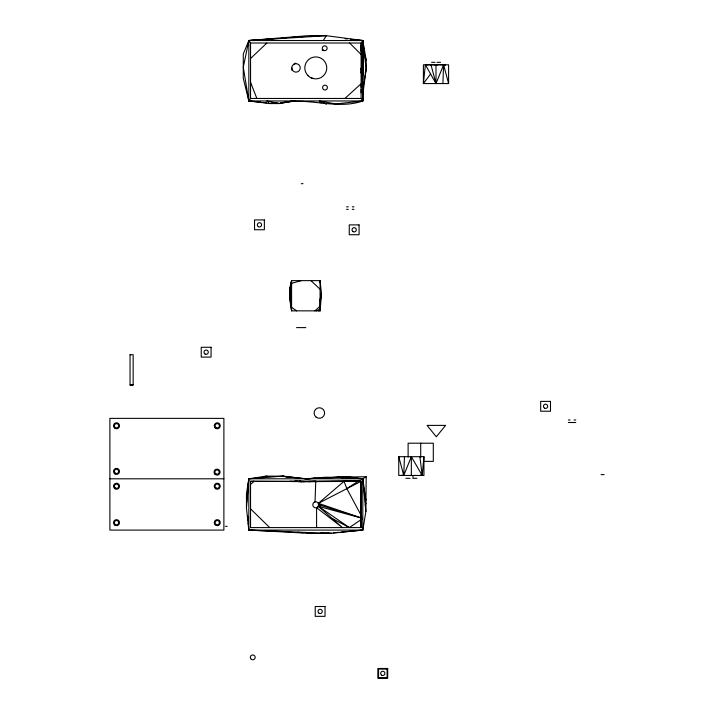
<?xml version="1.0" encoding="UTF-8"?>
<svg xmlns="http://www.w3.org/2000/svg" width="714" height="714" viewBox="0 0 714 714"><rect width="100%" height="100%" fill="white"/><g stroke="black" fill="none" stroke-linecap="round" stroke-linejoin="round"><path stroke-width="1.07" d="M223.884 478.799L223.893 418.368L109.894 418.368L109.894 530.091L223.884 530.091L223.884 478.799L109.894 478.799M295.203 100.96L278.638 103.566L269.58 103.566L248.829 100.96L248.847 40.519L307.796 35.7L326.396 35.7L362.828 40.519L366.193 59.976L366.184 68.803L362.819 94.641M260.976 102.2L248.829 100.96L250.543 98.452L250.552 43.019L248.847 40.519L268.785 39.074M316.106 310.849L320.077 309.198L318.587 310.849L320.077 310.233L320.077 310.804L320.068 299.996L321.38 292.82L320.068 280.638L291.58 280.638C288.402 290.5 289.786 300.889 291.58 310.849L320.077 310.849L321.38 295.623L320.943 297.649M320.077 282.565L320.077 280.638L320.077 310.849M280.763 103.021C308.02 96.64 336.062 110.331 362.819 100.96L361.106 98.452L361.114 43.019L362.828 40.519L356.197 39.85M361.114 481.414L361.106 527.592L361.106 481.298L250.543 481.298L250.543 527.592L361.106 527.592L361.677 524.558M361.114 92.829L361.114 89.214M361.114 87.331L361.114 83.725L344.924 98.452M361.114 72.908L362.828 73.131L362.819 75.309C364.381 73.471 361.57 70.293 361.114 72.908L362.828 72.908L361.114 72.569L362.828 72.551L362.828 40.519L248.847 40.519L243.278 54.05L243.278 78.344L248.829 100.96L362.819 100.96L362.828 40.519L366.184 68.803L364.417 79.736M361.114 68.794C364.89 69.374 360.856 67.669 361.114 69.374L362.828 69.374M361.114 50.408L361.114 49.757L362.828 49.757M362.828 73.399L362.828 72.551L361.114 72.087M362.828 72.239L361.106 72.284M291.776 70.043L291.794 67.901M366.184 476.729L365.889 511.447L362.819 530.091L329.832 533.429L310.795 533.429L248.829 530.091L246.464 508.056L246.464 493.722L248.829 478.799L265.965 476.158L283.101 476.158L305.824 478.799L340.301 477.247L362.819 478.799L366.184 476.729L333.545 477.282M308.412 481.459L315.758 481.298L315.035 501.915L313.687 502.692A3.008 3.008 0 0 0 313.981 507.199A3.008 3.008 0 0 0 318.408 506.315L321.202 505.503L361.775 518.168L318.408 506.315L317.311 507.422M291.58 306.788L290.732 305.512L291.58 283.342L301.281 280.638M423.938 456.692L423.938 475.462L398.742 475.462L398.742 456.692L423.938 456.692L422.206 475.462L411.344 456.692L403.749 475.462L404.472 456.692M442.885 83.565L443.599 64.787L435.995 83.565L425.374 64.787L423.402 83.565L448.597 83.565L448.597 64.787L423.402 64.787L423.402 83.565L430.596 74.006M246.464 508.056L248.829 478.799L282.11 476.158L305.824 478.799L315.784 478.335M291.58 282.351L290.705 284.065L289.652 294.623L290.295 296.676M246.714 496.792L246.714 502.138M247.713 488.331L248.829 478.799L362.819 478.799L365.889 500.344L365.015 498.577M316.588 527.592L316.588 507.716L342.434 527.592L318.408 506.315L318.408 503.316L344.059 481.298L361.106 481.298L300.353 481.566M289.688 296.872L291.58 283.342C288.768 290.303 289.572 297.649 290.946 304.789M362.998 88.474L363.346 86.287M363.703 84.109L364.06 81.923M289.652 291.125L291.58 280.638L291.58 310.849L291.151 306.806M365.291 72.89L366.184 68.803M320.943 298.059L321.38 292.82M365.202 505.405L365.889 503.29L365.202 501.255M320.068 299.996L321.38 296.239M323.246 40.519L326.396 35.7L248.847 40.519L243.278 67.259L248.829 100.96M250.552 58.521L266.875 43.019M314.919 310.849L320.068 306.261M250.543 484.288L254.264 481.316L253.211 481.316M332.153 518.489L349.333 527.592L361.918 519.096M361.784 516.57L346.834 488.662L357.901 481.432L361.106 481.298L361.659 493.41M293.909 64.233A4.239 4.239 0 0 1 300.264 67.901A4.239 4.239 0 0 1 293.909 71.57A4.239 4.239 0 0 1 293.909 64.233L295.757 63.162M318.712 505.592L321.202 505.503L318.408 503.316L361.106 481.298L361.106 527.592M262.1 477.336L265.965 476.158L269.267 476.657M320.291 533.028L328.949 533.019M340.444 477.3L343.514 476.729L336.972 477.273M293.231 100.96L278.638 103.566L266.893 100.96L269.58 103.566M343.514 476.729L340.275 477.3L325.173 477.247L305.824 478.799L315.802 478.255M277.398 103.128L270.918 103.227M280.566 102.691L282.673 102.405M284.788 102.111L292.178 101.102M341.096 477.559L347.415 476.729L362.819 478.799L365.889 511.447M345.023 477.247L349.289 476.729M361.114 51.265L362.828 51.265L362.819 100.96L335.714 103.967L319.399 100.96L326.53 103.967L323.504 103.271M312 36.021L318.64 36.039M289.589 481.298L360.945 481.468L343.987 481.218L346.834 488.662M326.833 533.429L331.198 533.028M333.376 532.822L338.829 532.323M341.006 532.117L362.819 530.091L362.819 478.799L339.025 477.247M278.585 103.2L272.159 103.235M271.008 38.913L277.657 38.431M280.977 38.19L286.519 37.788M290.946 37.467L295.382 37.146M300.924 36.744L304.244 36.503M310.893 36.021L318.631 36.102M320.238 478.014L324.674 477.764M309.876 481.575L315.758 481.298M322.425 478.023L324.638 477.925M292.267 481.539L310.322 481.575M302.977 481.566L304.905 481.531L302.102 481.504L307.832 481.575M301.165 481.566L301.763 481.557L294.846 481.298L300.719 481.566M302.781 481.557L250.543 481.298M304.905 481.531L303.495 481.557L304.218 481.566M299.63 481.584L300.933 481.566M426.731 65.358L426.731 64.787L438.815 64.769M311.117 481.575L344.059 481.298M303.405 481.557L303.887 481.557M357.901 481.432L307.511 481.575M250.552 43.019L361.114 43.019L362.819 100.96M362.828 45.999L361.114 45.999L361.114 46.58L362.828 46.58M361.114 46.223L362.828 46.223M361.114 47.044L362.828 47.044M361.114 47.588L362.828 47.588M361.114 48.168L362.828 48.168M361.114 48.748L362.828 48.748M361.114 49.293L362.828 49.293M361.114 50.114L362.828 50.114M361.114 50.337L362.828 50.408M431.577 62.314L435.067 62.314M437.075 62.314L440.556 62.314M361.114 67.991L362.819 67.991M361.114 69.017L362.828 69.017M361.114 69.838L362.828 69.838M361.114 70.383L362.828 70.383M361.114 70.963L362.828 70.963M361.114 71.543L362.828 71.543M250.543 98.452L361.106 98.452M301.308 183.685L303.022 183.685M346.576 206.837L348.289 206.837M352.279 206.837L353.983 206.837M346.576 209.336L348.289 209.336M352.279 209.336L353.983 209.336M296.56 327.61L305.815 327.61M130.046 354.751L133.152 354.688L133.152 385.024L130.046 385.024L130.046 354.688M130.046 384.962L133.152 384.962M568.371 420.002L570.084 420.002M574.065 420.002L575.779 420.002M568.371 422.501L575.779 422.501M423.429 461.387L433.3 461.387L433.3 443.207L408.113 443.207L408.113 457.112M601.108 474.631L604.106 474.631M405.9 478.309L409.97 478.309M412.799 478.309L416.869 478.309M331.216 481.468L360.945 481.468M225.445 526.316L227.159 526.316M362.819 530.091L248.829 530.091L248.258 522.568M434.407 64.769L437.664 64.778M439.833 64.778L445.259 64.787L445.259 65.358M308.252 481.504L311.17 481.513M308.751 481.575L309.715 481.602M304.084 481.441L299.63 481.298L300.987 481.531M294.846 481.298L302.093 481.566M329.832 533.429L248.829 530.091L248.829 478.799M297.586 532.251L303.093 532.742M306.395 533.037L310.795 533.429M345.157 38.726L347.361 38.949M350.672 39.288L353.992 39.627M263.189 102.432L266.5 102.771M301.906 481.566L299.63 481.298L301.406 481.566M284.261 476.515L282.11 476.158L284.136 476.64M286.412 476.863L289.634 477.389M341.149 477.639L343.273 478.023M319.47 102.343L321.487 102.807M322.05 50.051L323.79 50.489M283.101 476.158L287.153 477.22M318.408 503.316L361.784 518.141M310.358 77.433L313.018 78.513M318.712 504.039L321.202 505.503L318.81 504.816A3.008 3.008 0 0 0 314.303 502.21M291.58 307.377L296.64 310.849M318.408 506.315L349.333 527.592M310.992 280.638L320.068 289.206M250.543 508.859L269.74 527.592M349.592 43.019L361.114 54.451M250.543 82.333L256.853 98.452M365.068 57.022L366.193 59.976M430.988 64.787L435.995 83.565L435.995 64.787M398.742 456.692L403.749 475.462M443.599 64.787L448.597 83.565M419.894 456.692L422.206 475.462M247.776 516.115L248.097 520.417M412.879 475.462L413.013 477.363M290.705 284.065L290.866 287.198M420.707 443.207L420.707 457.112M420.6 474.89L420.6 475.462M411.344 456.692L411.335 475.462M402.071 474.89L402.071 475.462M290.732 302.763L290.732 305.512M445.572 425.392L436.316 436.789L427.052 425.392L445.572 425.392M264.367 219.921L254.541 219.921L254.541 229.756L264.367 229.756L264.367 219.921M359.08 224.892L349.253 224.892L349.253 234.727L359.08 234.727L359.08 224.892M211.067 347.272L201.232 347.272L201.232 357.098L211.067 357.098L211.067 347.272M550.494 401.384L540.668 401.384L540.668 411.21L550.494 411.21L550.494 401.384M325.04 606.516L315.213 606.516L315.213 616.343L325.04 616.343L325.04 606.516M387.702 668.465L377.867 668.465L377.867 678.3L387.702 678.3L387.702 668.465M387.104 669.107L378.563 669.107L378.563 677.657L387.104 677.657L387.104 669.107M251.31 659.308A2.419 2.419 0 0 0 255.157 657.648A2.419 2.419 0 0 0 251.792 655.149A2.419 2.419 0 0 0 251.31 659.308M323.549 89.518A2.419 2.419 0 0 0 327.396 87.849A2.419 2.419 0 0 0 324.031 85.35A2.419 2.419 0 0 0 323.549 89.518M323.237 50.167A2.419 2.419 0 0 0 327.119 48.57A2.419 2.419 0 0 0 323.79 46.008A2.419 2.419 0 0 0 323.237 50.167M308.082 75.711A10.969 10.969 0 0 0 326.396 70.659A10.969 10.969 0 0 0 312.866 57.316A10.969 10.969 0 0 0 308.082 75.711M216.19 427.632A2.133 2.133 0 0 0 219.394 425.785A2.133 2.133 0 0 0 216.19 423.929A2.133 2.133 0 0 0 216.19 427.632M115.454 427.632A2.133 2.133 0 0 0 118.658 425.785A2.133 2.133 0 0 0 115.454 423.929A2.133 2.133 0 0 0 115.454 427.632M115.454 473.239A2.133 2.133 0 0 0 118.658 471.383A2.133 2.133 0 0 0 115.454 469.535A2.133 2.133 0 0 0 115.454 473.239M215.985 473.971A2.133 2.133 0 0 0 219.189 472.115A2.133 2.133 0 0 0 215.985 470.267A2.133 2.133 0 0 0 215.985 473.971M215.137 427.9A2.99 2.99 0 0 0 220.144 426.553A2.99 2.99 0 0 0 216.485 422.893A2.99 2.99 0 0 0 215.137 427.9M215.003 474.301A2.99 2.99 0 0 0 219.966 472.802A2.99 2.99 0 0 0 216.19 469.25A2.99 2.99 0 0 0 215.003 474.301M115.025 473.98A2.99 2.99 0 0 0 119.515 471.383A2.99 2.99 0 0 0 115.025 468.795A2.99 2.99 0 0 0 115.025 473.98M115.025 428.373A2.99 2.99 0 0 0 119.515 425.785A2.99 2.99 0 0 0 115.025 423.188A2.99 2.99 0 0 0 115.025 428.373M544.514 408.149A2.133 2.133 0 0 0 547.718 406.293A2.133 2.133 0 0 0 544.514 404.445A2.133 2.133 0 0 0 544.514 408.149M205.079 354.037A2.133 2.133 0 0 0 208.292 352.18A2.133 2.133 0 0 0 205.079 350.333A2.133 2.133 0 0 0 205.079 354.037M353.1 231.657A2.133 2.133 0 0 0 356.304 229.81A2.133 2.133 0 0 0 353.1 227.953A2.133 2.133 0 0 0 353.1 231.657M258.388 226.686A2.133 2.133 0 0 0 261.592 224.839A2.133 2.133 0 0 0 258.388 222.991A2.133 2.133 0 0 0 258.388 226.686M319.06 613.281A2.133 2.133 0 0 0 322.264 611.425A2.133 2.133 0 0 0 319.06 609.577A2.133 2.133 0 0 0 319.06 613.281M216.146 488.064A2.133 2.133 0 0 0 219.35 486.207A2.133 2.133 0 0 0 216.146 484.36A2.133 2.133 0 0 0 216.146 488.064M216.181 524.513A2.133 2.133 0 0 0 219.385 522.666A2.133 2.133 0 0 0 216.181 520.818A2.133 2.133 0 0 0 216.181 524.513M115.49 488.073A2.133 2.133 0 0 0 118.694 486.216A2.133 2.133 0 0 0 115.49 484.369A2.133 2.133 0 0 0 115.49 488.073M115.445 524.513A2.133 2.133 0 0 0 118.649 522.666A2.133 2.133 0 0 0 115.445 520.809A2.133 2.133 0 0 0 115.445 524.513M115.025 488.813A2.99 2.99 0 0 0 119.515 486.216A2.99 2.99 0 0 0 115.025 483.628A2.99 2.99 0 0 0 115.025 488.813M114.722 525.058A2.99 2.99 0 0 0 119.488 523.023A2.99 2.99 0 0 0 115.347 519.908A2.99 2.99 0 0 0 114.722 525.058M215.137 524.781A2.99 2.99 0 0 0 220.135 523.442A2.99 2.99 0 0 0 216.476 519.774A2.99 2.99 0 0 0 215.137 524.781M215.628 488.751A2.99 2.99 0 0 0 220.207 486.314A2.99 2.99 0 0 0 215.815 483.565A2.99 2.99 0 0 0 215.628 488.751M381.713 675.239A2.133 2.133 0 0 0 384.917 673.382A2.133 2.133 0 0 0 381.713 671.535A2.133 2.133 0 0 0 381.713 675.239M316.168 417.19A5.257 5.257 0 0 0 324.584 413.701A5.257 5.257 0 0 0 317.355 408.158A5.257 5.257 0 0 0 316.168 417.19"/></g></svg>
